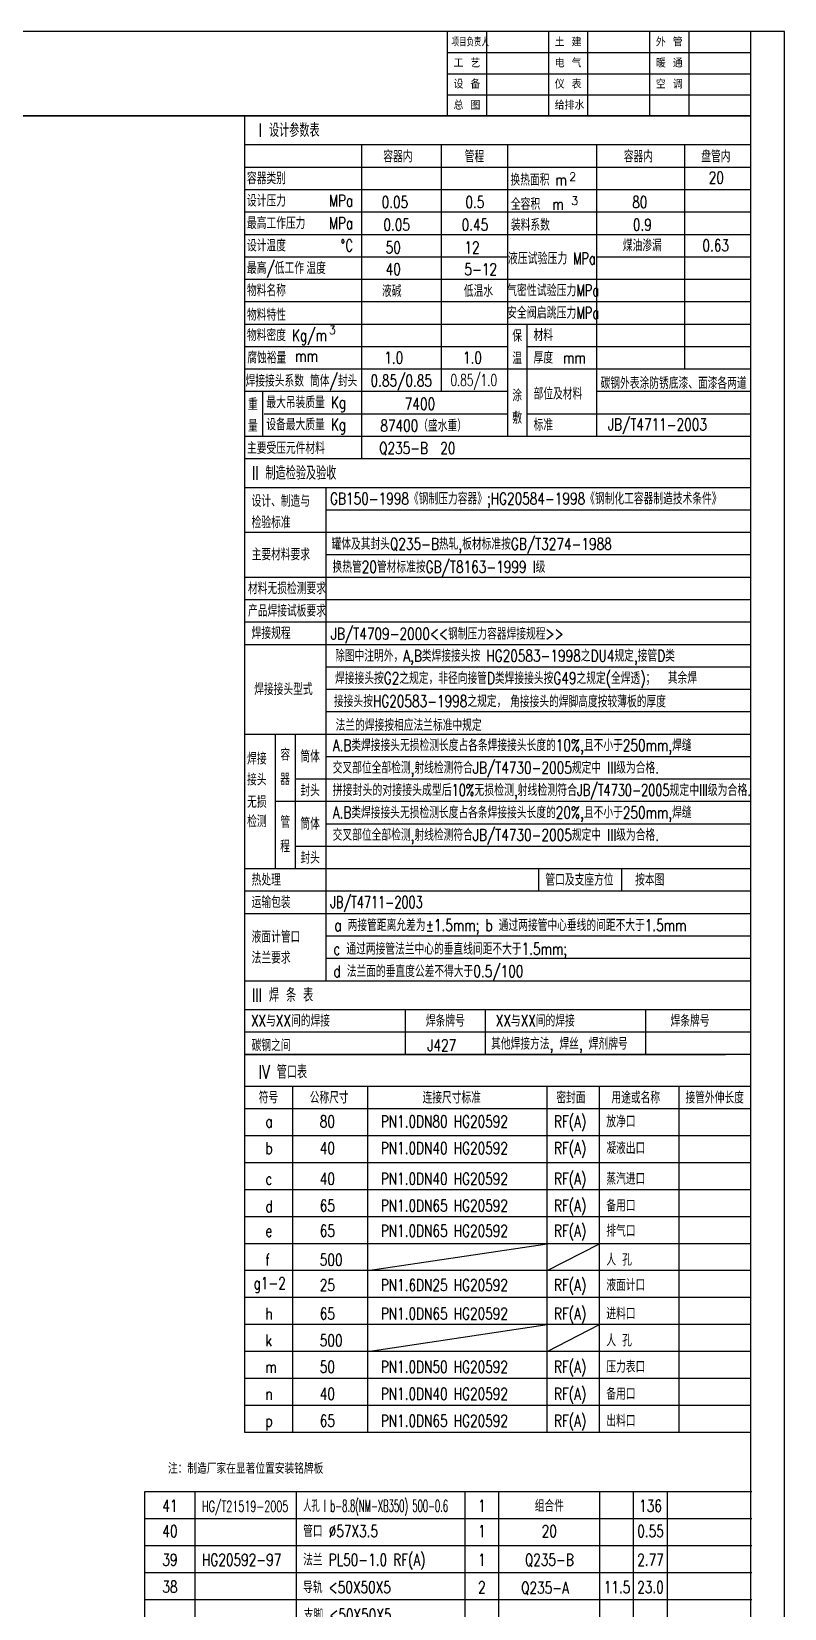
# Model space of a CAD drawing. Header units: millimetres. Extents: x 35295 to 50145, y 0 to 21025.
# Drawn here: x 44564 to 50145, y 9333 to 21025 of the extents above; entities that cross this region are included whole.
import ezdxf
from ezdxf.enums import TextEntityAlignment as Align

# ---------------------------------------------------------------- set-up
doc = ezdxf.new("R2010")
doc.units = ezdxf.units.MM
doc.header["$LTSCALE"] = 250
for name, color, linetype in [('1', 7, 'Continuous'), ('2', 1, 'Continuous'), ('BZCC', 7, 'Continuous'), ('HGJ', 1, 'Continuous'), ('HGJY', 7, 'Continuous'), ('K1', 4, 'Continuous')]:
    doc.layers.add(name, color=color, linetype=linetype)
doc.styles.add('hzfs', font='simplex.shx', dxfattribs={"width": 0.75, "bigfont": 'hzfs.shx'})
doc.styles.get("Standard").update_dxf_attribs({"font": 'txt', "width": 0.75, "bigfont": 'hztxt.shx'})

msp = doc.modelspace()

# ---------------------------------------------------------------- linework, layer by layer
for p, q in [((50145.39807, 21025), (35295.39807, 21025)), ((50145.39807, 0), (50145.39807, 21025)), ((47601.56649, 20186.25), (47601.56649, 19853.75)), ((49404.06649, 20186.25), (49404.06649, 19853.75)), ((46145.39807, 19853.75), (49895.39807, 19853.75)), ((47601.56649, 19853.75), (47601.56649, 18357.5)), ((49404.06649, 19853.75), (49404.06649, 18523.75)), ((48710.39807, 19687.5), (49895.39807, 19687.5)), ((46275.32765, 18357.5), (46275.32765, 18025)), ((46517.13159, 15816.25), (46517.13159, 15317.5)), ((46517.13159, 15317.5), (46517.13159, 14818.75)), ((47926.64807, 13773.75), (47926.64807, 13441.25)), ((47057.82749, 11837.5), (48386.65183, 12037.5)), ((48386.65183, 11837.5), (48774.85589, 12037.5)), ((47057.82749, 11238.84331), (48386.65183, 11437.5)), ((48386.65183, 11238.84331), (48774.85589, 11437.5))]:
    msp.add_line(p, q)
at = {"color": 7}
for p, q in [((49895.39807, 21025), (47645.39807, 21025)), ((47645.39807, 21025), (47645.39807, 20400)), ((47935.30337, 21025), (47935.30337, 20400)), ((48395.39807, 21025), (48395.39807, 20400)), ((48685.30337, 21025), (48685.30337, 20400)), ((49145.39807, 21025), (49145.39807, 20400)), ((49435.30337, 21025), (49435.30337, 20400)), ((47645.39807, 20868.75), (49895.39807, 20868.75)), ((47645.39807, 20712.5), (49895.39807, 20712.5)), ((47645.39807, 20556.25), (49895.39807, 20556.25))]:
    msp.add_line(p, q, dxfattribs=at)
at = {"layer": '1', "color": 7}
for p, q in [((46145.39807, 20186.25), (49895.39807, 20186.25)), ((47009.36964, 20186.25), (47009.36964, 17858.75)), ((48092.89807, 20186.25), (48092.89807, 18523.75)), ((48753.19619, 20186.25), (48753.19619, 18025)), ((46145.39807, 20020), (49895.39807, 20020)), ((46145.39807, 20020), (49707.89807, 20020)), ((46145.39807, 19687.5), (49895.39807, 19687.5)), ((46145.39807, 19521.25), (48092.89807, 19521.25)), ((48092.89807, 19521.25), (49707.89807, 19521.25)), ((48235.39807, 19521.25), (49895.39807, 19521.25)), ((46145.39807, 19355), (48092.89807, 19355)), ((46145.39807, 19355), (48092.89807, 19355)), ((48753.19619, 19355), (49895.39807, 19355)), ((46145.39807, 19188.75), (48092.89807, 19188.75)), ((48092.89807, 19188.75), (49895.39807, 19188.75)), ((46145.39807, 19022.5), (48092.89807, 19022.5)), ((48092.89807, 19022.5), (49895.39807, 19022.5)), ((46145.39807, 18856.25), (48092.89807, 18856.25)), ((48092.89807, 18856.25), (49895.39807, 18856.25)), ((48235.39807, 18856.25), (48235.39807, 18191.25)), ((46145.39807, 18690), (48092.89807, 18690)), ((48235.39807, 18690), (49895.39807, 18690)), ((48710.39807, 18690), (49895.39807, 18690)), ((46145.39807, 18523.75), (48092.89807, 18523.75)), ((46145.39807, 18523.75), (48092.89807, 18523.75)), ((46145.39807, 18523.75), (48092.89807, 18523.75)), ((48092.89807, 18523.75), (49895.39807, 18523.75)), ((48092.89807, 18523.75), (49895.39807, 18523.75)), ((48092.89807, 18523.75), (48092.89807, 18025)), ((48235.39807, 18523.75), (48235.39807, 18025)), ((46145.39807, 18357.5), (48092.89807, 18357.5)), ((46145.39807, 18357.5), (48092.89807, 18357.5)), ((48753.19619, 18357.5), (49895.39807, 18357.5)), ((46287.53891, 18191.25), (48092.89807, 18191.25)), ((48235.39807, 18191.25), (49895.39807, 18191.25)), ((46145.39807, 18025), (49895.39807, 18025)), ((46145.39807, 17645), (49895.39807, 17645)), ((46746.46681, 17645), (46746.46681, 13987.5)), ((46746.46681, 17478.75), (49895.39807, 17478.75)), ((46145.39807, 17312.5), (49895.39807, 17312.5)), ((46746.46681, 17146.25), (49895.39807, 17146.25)), ((46145.39807, 16980), (49895.39807, 16980)), ((46145.39807, 16980), (49707.89807, 16980)), ((46145.39807, 16980), (49707.89807, 16980)), ((46746.46681, 16980), (49707.89807, 16980)), ((46145.39807, 16813.75), (49895.39807, 16813.75)), ((46145.39807, 16647.5), (49895.39807, 16647.5)), ((46145.39807, 16481.25), (49895.39807, 16481.25)), ((46145.39807, 16481.25), (49707.89807, 16481.25)), ((46746.46681, 16315), (49895.39807, 16315)), ((46746.46681, 16148.75), (49895.39807, 16148.75)), ((46746.46681, 15982.5), (49895.39807, 15982.5)), ((46145.39807, 15816.25), (49895.39807, 15816.25)), ((46369.58532, 15816.25), (46369.58532, 14818.75)), ((46746.46681, 15650), (49895.39807, 15650)), ((46517.13159, 15483.75), (49895.39807, 15483.75)), ((46517.13159, 15483.75), (49895.39807, 15483.75)), ((46369.58532, 15317.5), (49895.39807, 15317.5)), ((46369.58532, 15317.5), (49895.39807, 15317.5)), ((46746.46681, 15151.25), (49895.39807, 15151.25)), ((46517.13159, 14985), (49895.39807, 14985)), ((46145.39807, 14818.75), (49895.39807, 14818.75)), ((48323.18799, 14818.75), (48323.18799, 14652.5)), ((48936.59157, 14818.75), (48936.59157, 14652.5)), ((46145.39807, 14652.5), (49895.39807, 14652.5)), ((46145.39807, 14486.25), (49895.39807, 14486.25)), ((46746.46681, 14320), (49895.39807, 14320)), ((46746.46681, 14153.75), (49895.39807, 14153.75)), ((46145.39807, 13773.75), (49895.39807, 13773.75)), ((47332.89807, 13773.75), (47332.89807, 13441.25)), ((49114.14807, 13773.75), (49114.14807, 13441.25)), ((46145.39807, 13607.5), (49895.39807, 13607.5)), ((46145.39807, 13441.25), (49707.89807, 13441.25)), ((49895.39807, 13203.75), (46145.39807, 13203.75)), ((46501.64807, 10637.5), (46501.64807, 13203.75)), ((47057.82749, 10637.5), (47057.82749, 13203.75)), ((48386.65183, 10637.5), (48386.65183, 13203.75)), ((48774.85589, 10637.5), (48774.85589, 13203.75)), ((49363.89756, 10637.5), (49363.89756, 13203.75)), ((49895.39807, 13037.5), (46145.39807, 13037.5)), ((49895.39807, 12837.5), (46145.39807, 12837.5)), ((49895.39807, 12637.5), (46145.39807, 12637.5)), ((49895.39807, 12437.5), (46145.39807, 12437.5)), ((49895.39807, 12237.5), (46145.39807, 12237.5)), ((49895.39807, 12037.5), (46145.39807, 12037.5)), ((49895.39807, 11837.5), (46145.39807, 11837.5)), ((49895.39807, 11637.5), (46145.39807, 11637.5)), ((49895.39807, 11437.5), (46145.39807, 11437.5)), ((49895.39807, 11237.5), (46145.39807, 11237.5)), ((49895.39807, 11037.5), (46145.39807, 11037.5)), ((49895.39807, 10837.5), (46145.39807, 10837.5))]:
    msp.add_line(p, q, dxfattribs=at)
at = {"layer": '1', "color": 1}
msp.add_line((49895.39807, 10637.5), (46145.39807, 10637.5), dxfattribs=at)
at = {"layer": '2'}
for p, q in [((46145.39807, 13987.5), (46145.39807, 20400)), ((46145.39807, 20400), (49895.39807, 20400)), ((49895.39807, 10637.5), (49895.39807, 20400)), ((46145.39807, 17858.75), (49895.39807, 17858.75)), ((46145.39807, 13441.25), (46145.39807, 13987.5)), ((49895.39807, 13441.25), (46145.39807, 13441.25)), ((46145.39807, 10637.5), (46145.39807, 13441.25)), ((46145.39807, 12372.5), (46145.39807, 13441.25))]:
    msp.add_line(p, q, dxfattribs=at)
at = {"layer": '2', "color": 1}
msp.add_line((46145.39807, 13987.5), (49895.39807, 13987.5), dxfattribs=at)
at = {"layer": 'BZCC'}
msp.add_line((49895.39807, 20400), (47645.39807, 20400), dxfattribs=at)
at = {"layer": 'HGJ'}
msp.add_line((45402.36587, 8800), (45402.36587, 10200), dxfattribs=at)
at = {"layer": 'HGJY', "color": 1}
msp.add_line((45402.36587, 10200), (49902.36587, 10200), dxfattribs=at)
at = {"layer": 'HGJY'}
for p, q in [((45777.36587, 8800), (45777.36587, 10200)), ((46527.36587, 8800), (46527.36587, 10200)), ((47777.36587, 8800), (47777.36587, 10200)), ((48027.36587, 8800), (48027.36587, 10200)), ((48777.36587, 8800), (48777.36587, 10200)), ((49027.36587, 8800), (49027.36587, 10200)), ((49277.36587, 8800), (49277.36587, 10200)), ((45402.36587, 10000), (49902.36587, 10000)), ((45402.36587, 9800), (49902.36587, 9800)), ((45402.36587, 9600), (49902.36587, 9600)), ((45402.36587, 9400), (49902.36587, 9400))]:
    msp.add_line(p, q, dxfattribs=at)
at = {"layer": 'K1', "color": 7}
msp.add_line((49895.39807, 20400), (49895.39807, 21025), dxfattribs=at)
at = {"layer": 'K1', "const_width": 10}
msp.add_lwpolyline([(35545.39807, 250), (35545.39807, 20400), (49895.39807, 20400), (49895.39807, 250)], close=True, dxfattribs=at)

# ---------------------------------------------------------------- texts
at = {"width": 0.7}
msp.add_text('项目负责人', height=58.59375, dxfattribs=at).set_placement((47677.46773, 20915.625))
for s, height, p in [('土 建', 58.59375, (48442.27307, 20915.625)), ('外 管', 58.59375, (49192.27307, 20915.625)), ('工 艺', 58.59375, (47692.27307, 20759.375)), ('电 气', 58.59375, (48442.27307, 20759.375)), ('暖 通', 58.59375, (49192.27307, 20759.375)), ('设 备', 58.59375, (47692.27307, 20603.125)), ('仪 表', 58.59375, (48442.27307, 20603.125)), ('空 调', 58.59375, (49192.27307, 20603.125)), ('总 图', 58.59375, (47692.27307, 20446.875)), ('给排水', 58.59375, (48442.27307, 20446.875)), ('2', 62.5, (48548.23401, 19916.8522)), ('3', 62.5, (48563.77892, 19739.6909)), ('3', 62.5, (46766.32989, 18781.44597))]:
    msp.add_text(s, height=height).set_placement(p)
at = {"style": 'hzfs'}
for s, height, width, p in [(' I 设计参数表', 100, 0.75, (46195.39807, 20293.125)), ('容器内', 87.5, 0.75, (47171.4793, 20098.75)), ('管程', 87.5, 0.75, (47774.65975, 20098.75)), ('容器内', 87.5, 0.75, (48954.52098, 20098.75)), ('盘管内', 87.5, 0.75, (49528.55994, 20098.75)), ('容器类别', 87.5, 0.75, (46160.87161, 19936.875)), ('换热面积 m', 87.5, 0.75, (48114.1381, 19926.26471)), ('设计压力', 87.5, 0.75, (46160.87161, 19770.625)), ('全容积  m', 87.5, 0.75, (48117.76281, 19745.67238)), ('最高工作压力', 87.5, 0.75, (46160.87161, 19604.375)), ('装料系数', 87.5, 0.75, (48117.76281, 19591.04142)), ('设计温度', 87.5, 0.75, (46160.87161, 19438.125)), ('最高/低工作', 87.5, 0.75, (46160.87161, 19271.875)), ('温度', 87.5, 0.75, (46601.29222, 19271.15893)), ('液压试验压力 MPa', 87.5, 0.7, (48094.72723, 19342.6659)), ('物料名称', 87.5, 0.75, (46160.87161, 19105.625)), ('液碱', 87.5, 0.75, (47161.98865, 19101.25)), ('低温水', 87.5, 0.75, (47768.7436, 19101.25)), ('气密性试验压力MPa', 87.5, 0.7, (48088.58161, 19105.625)), ('物料特性', 87.5, 0.75, (46160.87161, 18924.28717)), ('安全阀启跳压力MPa', 87.5, 0.7, (48088.58161, 18939.375)), ('物料密度 Kg/m', 87.5, 0.75, (46160.87161, 18773.125)), ('材料', 87.5, 0.75, (48285.39807, 18773.125)), ('腐蚀裕量', 87.5, 0.75, (46163.35383, 18606.875)), ('1.0', 87.5, 0.75, (47178.33082, 18606.875)), ('1.0', 87.5, 0.75, (47761.52347, 18606.875)), ('厚度', 87.5, 0.75, (48285.39807, 18606.875)), ('焊接接头系数 筒体/封头', 87.5, 0.75, (46150.14709, 18435.41268)), ('0.85/0.85', 87.5, 0.75, (47076.90143, 18436.7686)), ('0.85/1.0', 87.5, 0.65, (47669.12172, 18440.87907)), ('部位及材料', 87.5, 0.75, (48285.39807, 18340.14057)), ('碳钢外表涂防锈底漆、面漆各两道', 87.5, 0.75, (48782.37946, 18418.86124)), ('最大吊装质量 Kg', 87.5, 0.75, (46304.44743, 18275.38479)), ('设备最大质量 Kg', 87.5, 0.75, (46304.44743, 18111.28845)), ('标准', 87.5, 0.75, (48285.39807, 18108.125)), ('JB/T4711-2003', 87.5, 0.75, (48836.63903, 18111.36124)), ('主要受压元件材料', 87.5, 0.75, (46160.87161, 17936.66268)), (' Q235-B  20', 87.5, 0.75, (47095.69692, 17936.66268)), ('II 制造检验及验收', 100, 0.75, (46195.39807, 17751.875)), ('设计、制造与', 87.5, 0.75, (46195.39807, 17544.29165)), ('GB150-1998《钢制压力容器》;HG20584-1998《钢制化工容器制造技术条件》', 87.5, 0.75, (46777.04166, 17561.875)), ('检验标准', 87.5, 0.75, (46195.39807, 17386.04146)), ('主要材料要求', 87.5, 0.75, (46195.39807, 17147.56271)), ('罐体及其封头Q235-B热轧,板材标准按GB/T3274-1988', 87.5, 0.75, (46787.71814, 17225.98164)), ('换热管20管材标准按GB/T8163-1999 I级', 87.5, 0.75, (46795.20165, 17055.55033)), ('材料无损检测要求', 87.5, 0.75, (46168.56209, 16896.875)), ('产品焊接试板要求', 87.5, 0.75, (46168.56209, 16730.625)), ('焊接规程', 87.5, 0.75, (46195.39807, 16564.375)), ('JB/T4709-2000<<钢制压力容器焊接规程>>', 87.5, 0.75, (46782.61641, 16560)), ('除图中注明外，A,B类焊接接头按 HG20583-1998之DU4规定,接管D类', 87.5, 0.75, (46814.0225, 16396.91286)), ('焊接接头按G2之规定，非径向接管D类焊接接头按G49之规定(全焊透)；', 87.5, 0.75, (46814.0225, 16230.66286)), ('其余焊', 87.5, 0.75, (49280.27647, 16232.3281)), ('焊接接头型式', 87.5, 0.75, (46214.57948, 16148.97273)), ('接接头按HG20583-1998之规定，', 87.5, 0.75, (46805.61337, 16059.80706)), ('角接接头的焊脚高度按较薄板的厚度', 87.5, 0.75, (48111.45769, 16057.3281)), ('法兰的焊接按相应法兰标准中规定', 87.5, 0.75, (46817.7794, 15882.3281)), ('A.B类焊接接头无损检测长度占各条焊接接头长度的10%,且不小于250mm,焊缝', 87.5, 0.75, (46796.46681, 15733.125)), ('焊接', 87.5, 0.75, (46161.87119, 15633.89915)), ('容', 87.5, 0.75, (46409.00827, 15663.18246)), ('筒体', 87.5, 0.75, (46557.07351, 15650)), ('交叉部位全部检测,射线检测符合JB/T4730-2005规定中 III级为合格.', 87.5, 0.75, (46796.46681, 15566.875)), ('接头', 87.5, 0.75, (46161.87119, 15478.92421)), ('器', 87.5, 0.75, (46407.18654, 15482.35349)), ('封头', 87.5, 0.75, (46557.07351, 15398.19253)), ('拼接封头的对接接头成型后10%无损检测,射线检测符合JB/T4730-2005规定中III级为合格. ', 87.5, 0.7, (46796.46681, 15400.625)), ('无损', 87.5, 0.75, (46161.87119, 15312.67421)), ('检测', 87.5, 0.75, (46161.87119, 15169.26545)), ('管', 87.5, 0.75, (46409.00827, 15164.43246)), ('筒体', 87.5, 0.75, (46557.07351, 15151.25)), ('A.B类焊接接头无损检测长度占各条焊接接头长度的20%,且不小于250mm,焊缝', 87.5, 0.75, (46796.46681, 15234.375)), ('交叉部位全部检测,射线检测符合JB/T4730-2005规定中 III级为合格.', 87.5, 0.75, (46796.46681, 15068.125)), ('程', 87.5, 0.75, (46407.18654, 14983.60349)), ('封头', 87.5, 0.75, (46557.07351, 14899.44253)), ('热处理', 87.5, 0.75, (46195.39807, 14735.625)), ('管口及支座方位', 87.5, 0.75, (48373.18799, 14735.625)), ('按本图', 87.5, 0.75, (49038.23418, 14735.625)), ('运输包装', 87.5, 0.75, (46195.39807, 14569.375)), ('JB/T4711-2003', 87.5, 0.7, (46778.34481, 14569.375)), ('a 两接管距离允差为%%p1.5mm; b 通过两接管中心垂线的间距不大于1.5mm', 87.5, 0.75, (46808.4563, 14398.75)), ('液面计管口', 87.5, 0.75, (46195.39807, 14312.2179)), ('c 通过两接管法兰中心的垂直线间距不大于1.5mm; ', 87.5, 0.75, (46801.95087, 14223.75)), ('法兰要求', 87.5, 0.75, (46195.39807, 14157.8266)), ('d 法兰面的垂直度公差不得大于0.5/100', 87.5, 0.75, (46801.95087, 14057.5)), ('III 焊 条 表       ', 100, 0.75, (46195.39807, 13880.625)), ('XX与XX间的焊接', 87.5, 0.75, (46190.03222, 13690.625)), ('焊条牌号', 87.5, 0.75, (47487.44338, 13690.625)), ('XX与XX间的焊接', 87.5, 0.75, (48004.78933, 13690.625)), ('焊条牌号', 87.5, 0.75, (49301.29311, 13690.625)), ('其他焊接方法, 焊丝, 焊剂牌号', 87.5, 0.75, (47970.53088, 13520.36551)), ('碳钢之间', 87.5, 0.75, (46195.39807, 13508.222)), ('J427', 87.5, 0.75, (47498.6215, 13508.222)), (' IV 管口表', 100, 0.75, (46195.39807, 13310.625)), ('符号', 87.5, 0.75, (46247.78436, 13120.625)), ('公称尺寸', 87.5, 0.75, (46625.73614, 13120.625)), ('连接尺寸标准', 87.5, 0.75, (47462.22608, 13120.625)), ('密封面', 87.5, 0.75, (48454.08123, 13120.625)), ('用途或名称', 87.5, 0.75, (48862.52294, 13120.625)), ('接管外伸长度', 87.5, 0.75, (49411.66507, 13120.625)), ('注：制造厂家在显著位置安装铭牌板', 80, 0.75, (45574.80487, 10371.20753))]:
    msp.add_text(s, height=height, dxfattribs=dict(at, width=width)).set_placement(p, align=Align.MIDDLE_LEFT)
at = {"style": 'hzfs', "width": 0.75}
for s, p in [('20', (49583.95832, 19897.79333)), ('0.05', (47158.97358, 19716.95)), ('0.5', (47780.09272, 19716.95)), ('80', (49016.82374, 19716.95)), ('0.05', (47172.63657, 19548.95)), ('0.45', (47752.1295, 19548.95)), ('0.9', (49021.56715, 19548.95)), ('50', (47188.99082, 19380.04173)), ('12', (47772.71926, 19380.04173)), ('煤油渗漏', (48947.13896, 19395.67639)), ('0.63', (49537.62653, 19395.67639)), ('40', (47188.99082, 19218.79962)), ('5-12', (47772.71926, 19218.79962)), ('7400', (47330.93302, 18220.83355)), ('87400（盛水重）', (47149.35851, 18059.09764))]:
    msp.add_text(s, height=87.5, dxfattribs=at).set_placement(p)
for s, p in [('MPa', (46948.0602, 19770.625)), ('MPa', (46948.0602, 19604.375)), ('%%DC', (46948.0602, 19438.125)), ('mm', (46686.62045, 18620.68046)), ('mm', (48672.89807, 18606.875))]:
    msp.add_text(s, height=87.5, dxfattribs=at).set_placement(p, align=Align.MIDDLE_RIGHT)
for s, p in [('保', (48164.14807, 18773.125)), ('温', (48164.14807, 18606.875)), ('涂', (48164.14807, 18331.50488)), ('重', (46204.4368, 18265.72738)), ('量', (46204.4368, 18104.44257)), ('敷', (48164.14807, 18165.25488))]:
    msp.add_text(s, height=87.5, dxfattribs=at).set_placement(p, align=Align.MIDDLE)
at = {"color": 7, "style": 'hzfs', "width": 0.75}
msp.add_text('Q235-A', height=87.5, dxfattribs=at).set_placement((48193.39422, 9442.90141))
at = {"layer": '1', "style": 'hzfs', "width": 0.75}
for s, p in [('导轨 <50X50X5', (46576.96721, 9446.31802)), ('支脚 <50X50X5', (46581.16471, 9241.2731))]:
    msp.add_text(s, height=87.5, dxfattribs=at).set_placement(p)
at = {"layer": 'HGJY', "style": 'hzfs'}
for s, height, width, p in [('80', 87.5, 0.75, (46700.4794, 12900)), ('PN1.0DN80 HG20592', 87.5, 0.75, (47153.2492, 12900)), ('RF(A)', 87.5, 0.75, (48436.65183, 12900)), ('放净口', 87.5, 0.75, (48824.85589, 12900)), ('a', 87.5, 0.75, (46297.64559, 12900)), ('b', 87.5, 0.75, (46297.64559, 12702.28488)), ('40', 87.5, 0.75, (46700.4794, 12702.28488)), ('PN1.0DN40 HG20592', 87.5, 0.75, (47153.2492, 12702.28488)), ('RF(A)', 87.5, 0.75, (48436.65183, 12702.28488)), ('凝液出口', 87.5, 0.75, (48824.85589, 12702.28488)), ('c', 87.5, 0.75, (46297.64559, 12475.04447)), ('40', 87.5, 0.75, (46700.4794, 12475.04447)), ('PN1.0DN40 HG20592', 87.5, 0.75, (47153.2492, 12475.04447)), ('RF(A)', 87.5, 0.75, (48436.65183, 12475.04447)), ('蒸汽进口', 87.5, 0.75, (48824.85589, 12475.04447)), ('d', 87.5, 0.75, (46297.64559, 12270.50698)), ('65', 87.5, 0.75, (46700.4794, 12275.96816)), ('PN1.0DN65 HG20592', 87.5, 0.75, (47153.2492, 12275.96816)), ('RF(A)', 87.5, 0.75, (48436.65183, 12275.96816)), ('备用口', 87.5, 0.75, (48824.85589, 12275.96816)), ('65', 87.5, 0.75, (46700.4794, 12089.00376)), ('PN1.0DN65 HG20592', 87.5, 0.75, (47153.2492, 12089.00376)), ('RF(A)', 87.5, 0.75, (48436.65183, 12089.00376)), ('排气口', 87.5, 0.75, (48824.85589, 12089.00376)), ('e', 87.5, 0.75, (46297.64559, 12089.00376)), ('f', 87.5, 0.75, (46297.64559, 11875)), ('500', 87.5, 0.75, (46700.4794, 11875)), ('人 孔', 87.5, 0.75, (48824.85589, 11875)), ('g1-2', 87.5, 0.75, (46209.74817, 11701.1584)), ('25', 87.5, 0.75, (46700.4794, 11686.96876)), ('PN1.6DN25 HG20592', 87.5, 0.75, (47153.2492, 11686.96876)), ('RF(A)', 87.5, 0.75, (48436.65183, 11686.96876)), ('液面计口', 87.5, 0.75, (48824.85589, 11686.96876)), ('RF(A)', 87.5, 0.75, (48436.65183, 11475)), ('h', 87.5, 0.75, (46297.64559, 11475)), ('65', 87.5, 0.75, (46700.4794, 11475)), ('PN1.0DN65 HG20592', 87.5, 0.75, (47153.2492, 11475)), ('进料口', 87.5, 0.75, (48824.85589, 11475)), ('k', 87.5, 0.75, (46297.64559, 11276.34331)), ('500', 87.5, 0.75, (46700.4794, 11276.34331)), ('人 孔', 87.5, 0.75, (48824.85589, 11276.34331)), ('m', 87.5, 0.75, (46297.64559, 11080.8534)), ('50', 87.5, 0.75, (46700.4794, 11080.8534)), ('PN1.0DN50 HG20592', 87.5, 0.75, (47153.2492, 11080.8534)), ('RF(A)', 87.5, 0.75, (48436.65183, 11080.8534)), ('压力表口', 87.5, 0.75, (48824.85589, 11080.8534)), ('n', 87.5, 0.75, (46297.64559, 10880.27925)), ('40', 87.5, 0.75, (46700.4794, 10880.27925)), ('PN1.0DN40 HG20592', 87.5, 0.75, (47153.2492, 10880.27925)), ('RF(A)', 87.5, 0.75, (48436.65183, 10880.27925)), ('备用口', 87.5, 0.75, (48824.85589, 10880.27925)), ('65', 87.5, 0.75, (46700.4794, 10680.6861)), ('PN1.0DN65 HG20592', 87.5, 0.75, (47153.2492, 10680.6861)), ('RF(A)', 87.5, 0.75, (48436.65183, 10680.6861)), ('出料口', 87.5, 0.75, (48824.85589, 10680.6861)), ('p', 87.5, 0.75, (46297.64559, 10680.6861)), ('HG/T21519-2005', 80, 0.65, (45827.36587, 10050)), ('人孔 I b-8.8(NM-XB350) 500-0.6', 87.5, 0.52, (46577.36587, 10050)), ('管口 %%c57X3.5', 87.5, 0.75, (46577.36587, 9862.5)), ('HG20592-97', 87.5, 0.75, (45827.36587, 9650)), ('法兰 PL50-1.0 RF(A)', 87.5, 0.75, (46577.36587, 9650))]:
    msp.add_text(s, height=height, dxfattribs=dict(at, width=width)).set_placement(p)
at = {"layer": 'HGJY', "style": 'hzfs', "width": 0.75}
for s, p in [('41', (45589.86587, 10050)), ('1', (47902.36587, 10050)), ('组合件', (48402.36587, 10050)), ('136', (49152.36587, 10050)), ('40', (45589.86587, 9862.5)), ('1', (47902.36587, 9862.5)), ('20', (48402.36587, 9862.5)), ('0.55', (49152.36587, 9862.5)), ('39', (45589.86587, 9650)), ('1', (47902.36587, 9650)), ('Q235-B', (48402.36587, 9650)), ('2.77', (49152.36587, 9650)), ('38', (45589.86587, 9450)), ('2', (47902.36587, 9446.90576)), ('11.5', (48903.99527, 9446.90576)), ('23.0', (49152.36587, 9446.90576))]:
    msp.add_text(s, height=87.5, dxfattribs=at).set_placement(p, align=Align.CENTER)

doc.saveas('drawing.dxf')
